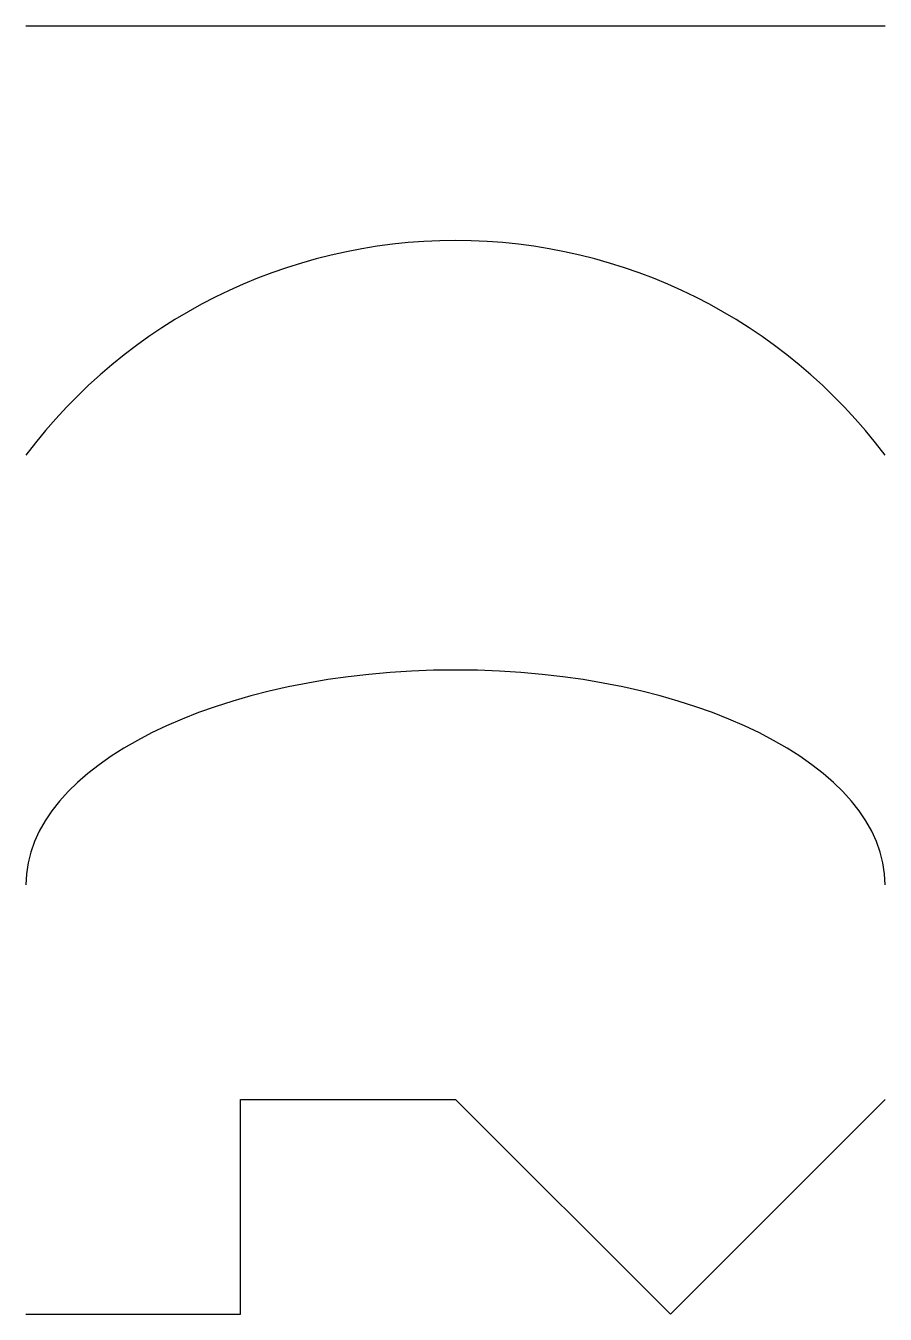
# Model space of a CAD drawing. Extents: x 10 to 30, y 0 to 30.
import ezdxf

# ---------------------------------------------------------------- set-up
doc = ezdxf.new("R2010")
doc.units = 0
doc.layers.get('0').update_dxf_attribs({"lineweight": 25, "true_color": 0xffffff})

msp = doc.modelspace()

# ---------------------------------------------------------------- linework, layer by layer
msp.add_line((10, 30), (30, 30))
msp.add_lwpolyline([(10, 0), (15, 0), (15, 5), (20, 5), (25, 0), (30, 5)])
msp.add_arc((20, 12.5), 12.5, 36.8699, 143.1301)
msp.add_ellipse((20, 10), major_axis=(-10, 0), ratio=0.5, start_param=3.141593, end_param=0)

doc.saveas('drawing.dxf')
